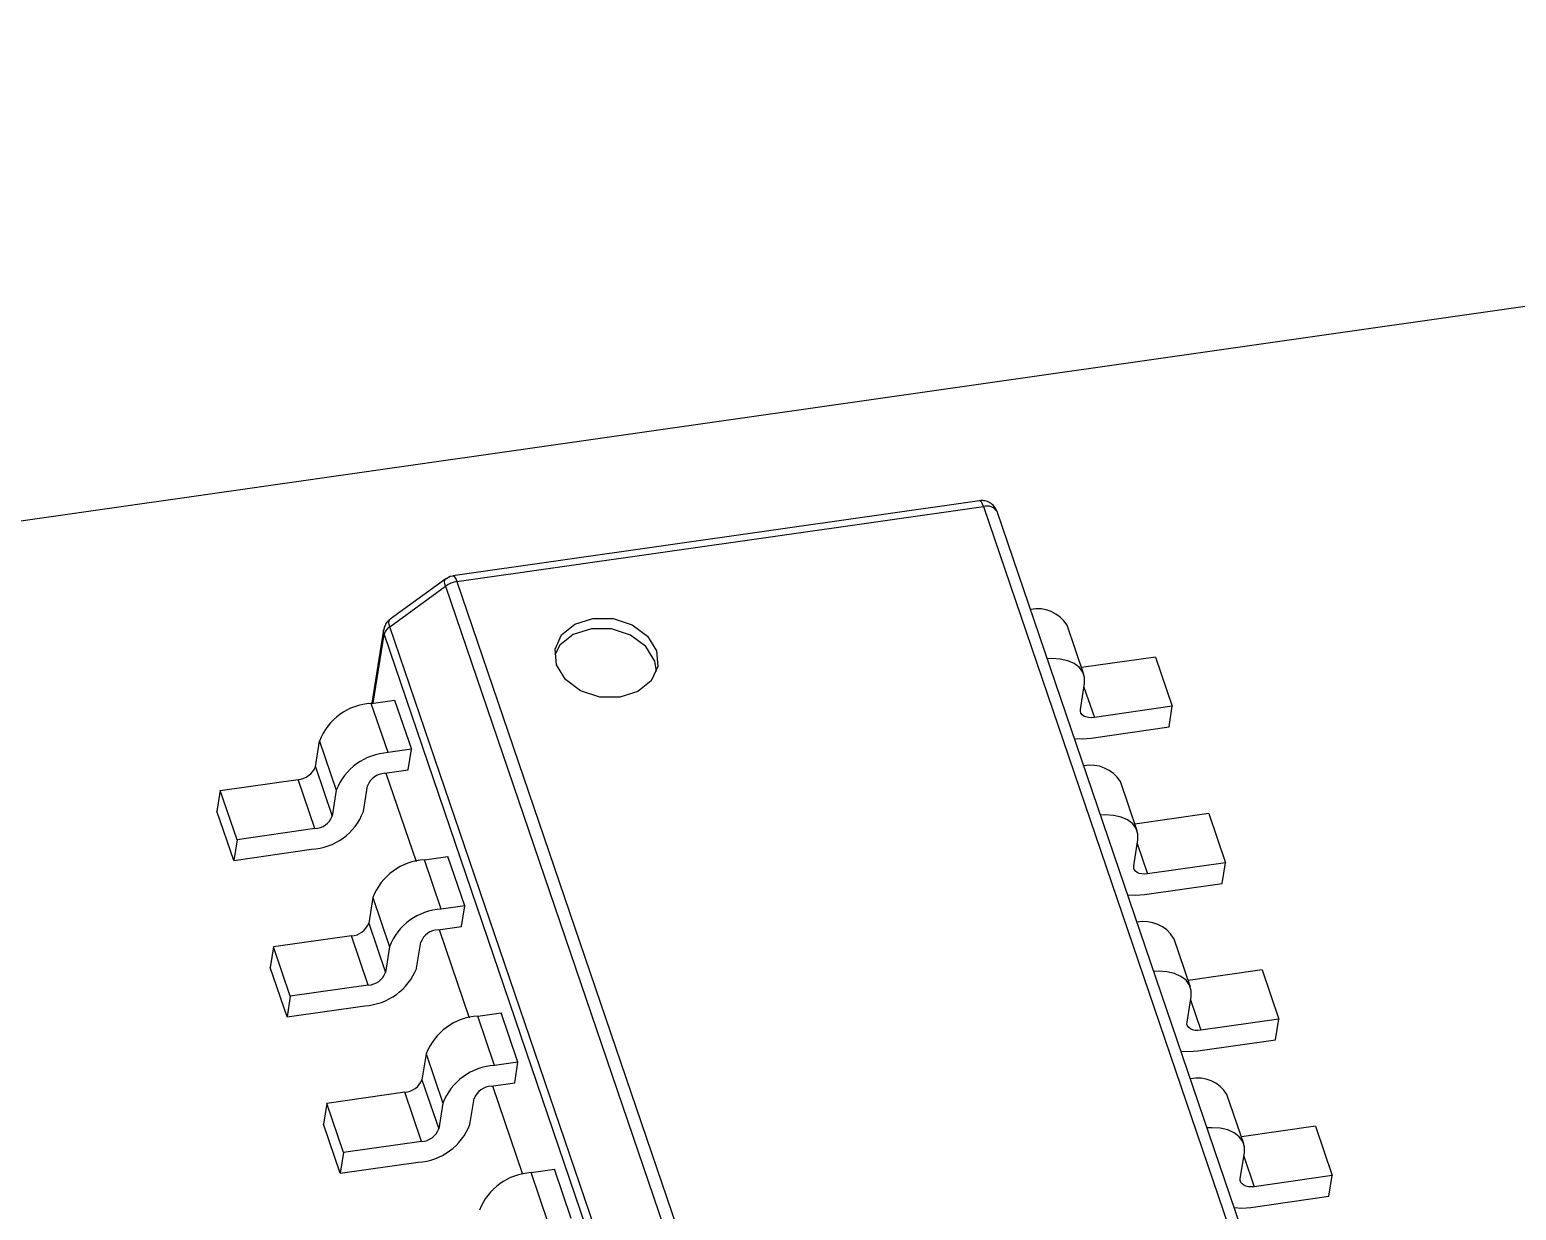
# Model space of a CAD drawing. Header units: millimetres. Extents: x 5 to 415, y 5 to 292.
# Drawn here: x 325.44 to 334.6, y 236.01 to 243.29 of the extents above; entities that cross this region are included whole.
import ezdxf

# ---------------------------------------------------------------- set-up
doc = ezdxf.new("R2010")
doc.units = ezdxf.units.MM

msp = doc.modelspace()

# ---------------------------------------------------------------- linework, layer by layer
at = {"color": 7, "linetype": 'Continuous', "lineweight": 25}
for p, q in [((310.0927, 238.0798), (346.5982, 243.2886)), ((331.2931, 240.3858), (328.0486, 239.9229)), ((328.0728, 239.8875), (331.3174, 240.3505)), ((331.3174, 240.3505), (333.5676, 233.7472)), ((333.6521, 233.7158), (331.4019, 240.3191)), ((328.0486, 239.9221), (328.0304, 239.9185)), ((327.6595, 239.6098), (328.0019, 239.8592)), ((328.0038, 239.9047), (327.6614, 239.6553)), ((328.0019, 239.8592), (330.2521, 233.2559)), ((328.0304, 239.9185), (328.0046, 239.9036)), ((328.0728, 239.8875), (330.323, 233.2842)), ((327.6215, 239.5902), (327.5493, 239.1379)), ((327.6242, 239.5607), (329.8743, 232.9575)), ((329.9097, 233.0065), (327.6595, 239.6098)), ((331.9365, 239.3152), (331.833, 239.6188)), ((332.3781, 239.4226), (331.922, 239.3575)), ((332.3781, 239.4226), (332.4815, 239.119)), ((331.9153, 239.1004), (331.9407, 239.2596)), ((327.5449, 239.1373), (327.689, 239.1578)), ((327.6484, 238.8337), (327.5449, 239.1373)), ((327.689, 239.1578), (327.7925, 238.8542)), ((332.4815, 239.119), (332.0012, 239.0505)), ((332.4612, 238.9917), (332.4815, 239.119)), ((331.9809, 238.9232), (332.4612, 238.9917)), ((327.2009, 238.7461), (327.2263, 238.9052)), ((327.2263, 238.9052), (327.3297, 238.6016)), ((327.7925, 238.8542), (327.6484, 238.8337)), ((327.7721, 238.7269), (327.7925, 238.8542)), ((327.2009, 238.7461), (327.3043, 238.4425)), ((326.6143, 238.6002), (327.0947, 238.6687)), ((327.1981, 238.3651), (327.0947, 238.6687)), ((327.628, 238.7064), (327.7721, 238.7269)), ((327.6355, 238.7074), (327.8211, 238.1628)), ((332.2649, 238.3513), (332.1615, 238.6549)), ((326.6143, 238.6002), (326.594, 238.4729)), ((326.7178, 238.2966), (326.6143, 238.6002)), ((327.3297, 238.6016), (327.3043, 238.4425)), ((327.4964, 238.4699), (327.5218, 238.629)), ((326.6975, 238.1693), (326.594, 238.4729)), ((332.7065, 238.4587), (332.2505, 238.3936)), ((332.7065, 238.4587), (332.81, 238.1551)), ((327.1981, 238.3651), (326.7178, 238.2966)), ((326.7178, 238.2966), (326.6975, 238.1693)), ((332.2438, 238.1365), (332.2692, 238.2956)), ((326.6975, 238.1693), (327.1778, 238.2378)), ((327.8734, 238.1733), (328.0175, 238.1939)), ((328.1209, 237.8903), (328.0175, 238.1939)), ((327.9768, 237.8697), (327.8734, 238.1733)), ((332.81, 238.1551), (332.3297, 238.0866)), ((332.7897, 238.0278), (332.81, 238.1551)), ((332.3094, 237.9593), (332.7897, 238.0278)), ((327.5547, 237.9413), (327.5293, 237.7821)), ((327.5547, 237.9413), (327.6582, 237.6377)), ((328.1209, 237.8903), (327.9768, 237.8697)), ((328.1006, 237.763), (328.1209, 237.8903)), ((327.5293, 237.7821), (327.6328, 237.4785)), ((327.9565, 237.7424), (328.1006, 237.763)), ((327.964, 237.7435), (328.1495, 237.1989)), ((326.9428, 237.6363), (326.9225, 237.5089)), ((327.4231, 237.7048), (326.9428, 237.6363)), ((327.0463, 237.3327), (326.9428, 237.6363)), ((327.5266, 237.4012), (327.4231, 237.7048)), ((327.6582, 237.6377), (327.6328, 237.4785)), ((327.8249, 237.506), (327.8503, 237.6651)), ((332.5934, 237.3873), (332.49, 237.6909)), ((327.026, 237.2054), (326.9225, 237.5089)), ((333.035, 237.4948), (332.579, 237.4297)), ((333.035, 237.4948), (333.1385, 237.1912)), ((327.5266, 237.4012), (327.0463, 237.3327)), ((327.0463, 237.3327), (327.026, 237.2054)), ((327.026, 237.2054), (327.5063, 237.2739)), ((332.5723, 237.1726), (332.5976, 237.3317)), ((328.2018, 237.2094), (328.3459, 237.23)), ((328.3053, 236.9058), (328.2018, 237.2094)), ((328.4494, 236.9264), (328.3459, 237.23)), ((333.1385, 237.1912), (332.6582, 237.1226)), ((333.1182, 237.0639), (333.1385, 237.1912)), ((332.6379, 236.9953), (333.1182, 237.0639)), ((327.8832, 236.9773), (327.8578, 236.8182)), ((327.8832, 236.9773), (327.9867, 236.6737)), ((328.4494, 236.9264), (328.3053, 236.9058)), ((328.4291, 236.7991), (328.4494, 236.9264)), ((327.8578, 236.8182), (327.9613, 236.5146)), ((327.7516, 236.7409), (327.2713, 236.6723)), ((327.8551, 236.4373), (327.7516, 236.7409)), ((328.285, 236.7785), (328.4291, 236.7991)), ((328.2924, 236.7796), (328.478, 236.235)), ((332.9219, 236.4234), (332.8184, 236.727)), ((327.2713, 236.6723), (327.251, 236.545)), ((327.3747, 236.3687), (327.2713, 236.6723)), ((327.9867, 236.6737), (327.9613, 236.5146)), ((328.1534, 236.542), (328.1788, 236.7012)), ((327.3544, 236.2414), (327.251, 236.545)), ((333.3635, 236.5308), (332.9075, 236.4658)), ((333.3635, 236.5308), (333.4669, 236.2272)), ((327.3747, 236.3687), (327.3544, 236.2414)), ((327.8551, 236.4373), (327.3747, 236.3687)), ((332.9007, 236.2086), (332.9261, 236.3678)), ((327.3544, 236.2414), (327.8347, 236.31)), ((328.5303, 236.2455), (328.6744, 236.2661)), ((328.7779, 235.9625), (328.6744, 236.2661)), ((328.6338, 235.9419), (328.5303, 236.2455)), ((333.4669, 236.2272), (332.9866, 236.1587)), ((333.4466, 236.0999), (333.4669, 236.2272)), ((332.9663, 236.0314), (333.4466, 236.0999))]:
    msp.add_line(p, q, dxfattribs=at)
at = {"color": 8, "linetype": 'Continuous', "lineweight": 25}
for p, q in [((327.5569, 239.139), (327.6242, 239.5607)), ((331.9373, 239.2381), (332.0012, 239.0505)), ((332.2657, 238.2742), (332.3297, 238.0866)), ((332.5942, 237.3103), (332.6582, 237.1226)), ((332.9227, 236.3463), (332.9866, 236.1587))]:
    msp.add_line(p, q, dxfattribs=at)
at = {"color": 8, "linetype": 'Continuous', "lineweight": 25, "flags": 128}
for points in [[(331.3174, 240.3505), (331.3122, 240.3641), (331.3068, 240.3747), (331.3013, 240.3819), (331.2962, 240.3855), (331.2931, 240.3858)], [(328.0486, 239.9229), (328.0516, 239.9225), (328.0568, 239.919), (328.0622, 239.9117), (328.0676, 239.9011), (328.0728, 239.8875)], [(328.0019, 239.8592), (327.9981, 239.8733), (327.9967, 239.8855), (327.9978, 239.8954), (328.0014, 239.9025), (328.0038, 239.9047)], [(327.6595, 239.6098), (327.6556, 239.6239), (327.6542, 239.6361), (327.6554, 239.646), (327.659, 239.6531), (327.6614, 239.6553)], [(327.6242, 239.5607), (327.621, 239.5758), (327.6214, 239.5898)]]:
    msp.add_lwpolyline(points, dxfattribs=at)
at = {"color": 7, "linetype": 'Continuous', "lineweight": 25, "flags": 128}
for points in [[(329.0774, 239.1747), (328.9533, 239.1764), (328.8355, 239.2149), (328.7418, 239.2842), (328.6867, 239.374), (328.6784, 239.4704), (328.7182, 239.5588), (328.8001, 239.6258), (328.9116, 239.6611), (329.0358, 239.6594), (329.1536, 239.621), (329.2472, 239.5516), (329.3024, 239.4618), (329.3107, 239.3654), (329.2708, 239.277), (329.1889, 239.21), (329.0774, 239.1747)], [(329.3032, 239.336), (329.2922, 239.3982), (329.2371, 239.4879), (329.1434, 239.5573), (329.0256, 239.5958), (328.9015, 239.5975), (328.79, 239.5622), (328.7081, 239.4952), (328.6757, 239.4361)], [(331.9407, 239.2596), (331.9411, 239.296), (331.9304, 239.3295), (331.909, 239.3587), (331.8778, 239.3825), (331.8379, 239.4), (331.7909, 239.4106), (331.7386, 239.4137), (331.7109, 239.4125)], [(332.0012, 239.0505), (331.9827, 239.049), (331.9652, 239.0501), (331.9496, 239.0536), (331.9363, 239.0594), (331.9259, 239.0674), (331.9187, 239.0771), (331.9152, 239.0883), (331.9153, 239.1004)], [(331.8782, 238.9213), (331.9253, 238.9188), (331.9809, 238.9232)], [(332.2692, 238.2956), (332.2696, 238.3321), (332.2589, 238.3656), (332.2375, 238.3948), (332.2063, 238.4186), (332.1664, 238.4361), (332.1194, 238.4467), (332.0671, 238.4498), (332.0393, 238.4485)], [(332.3297, 238.0866), (332.3111, 238.0851), (332.2937, 238.0862), (332.278, 238.0897), (332.2647, 238.0955), (332.2543, 238.1034), (332.2472, 238.1132), (332.2436, 238.1243), (332.2438, 238.1365)], [(332.2067, 237.9574), (332.2537, 237.9549), (332.3094, 237.9593)], [(332.5976, 237.3317), (332.598, 237.3682), (332.5874, 237.4016), (332.566, 237.4309), (332.5348, 237.4547), (332.4949, 237.4722), (332.4479, 237.4827), (332.3956, 237.4859), (332.3678, 237.4846)], [(332.6582, 237.1226), (332.6396, 237.1212), (332.6222, 237.1222), (332.6065, 237.1257), (332.5932, 237.1316), (332.5828, 237.1395), (332.5757, 237.1493), (332.5721, 237.1604), (332.5723, 237.1726)], [(332.5352, 236.9934), (332.5822, 236.991), (332.6379, 236.9953)], [(332.9261, 236.3678), (332.9265, 236.4042), (332.9158, 236.4377), (332.8945, 236.4669), (332.8632, 236.4907), (332.8234, 236.5083), (332.7764, 236.5188), (332.724, 236.522), (332.6963, 236.5207)], [(332.9866, 236.1587), (332.9681, 236.1573), (332.9506, 236.1583), (332.935, 236.1618), (332.9217, 236.1677), (332.9113, 236.1756), (332.9042, 236.1853), (332.9006, 236.1965), (332.9007, 236.2086)], [(332.8637, 236.0295), (332.9107, 236.027), (332.9663, 236.0314)]]:
    msp.add_lwpolyline(points, dxfattribs=at)
at = {"color": 8, "linetype": 'Continuous', "lineweight": 25}
msp.add_arc((331.3389, 240.2788), 0.0748, 32.58238, 106.65425, dxfattribs=at)
at = {"color": 7, "linetype": 'Continuous', "lineweight": 25}
for centre, radius, start, end in [((328.0956, 239.7277), 0.1614, 98.10501, 125.46317), ((331.6504, 239.5055), 0.2149, 31.81356, 101.53483), ((327.7032, 239.5411), 0.0814, 122.44904, 166.01236), ((327.5655, 238.7742), 0.3637, 93.24953, 158.88227), ((327.669, 238.4706), 0.3637, 93.24953, 158.88227), ((327.0878, 238.7897), 0.1212, 273.24953, 338.88227), ((331.9789, 238.5416), 0.2149, 31.81356, 101.53483), ((327.6349, 238.5853), 0.1212, 93.24953, 158.88227), ((327.1572, 238.6009), 0.3637, 273.24953, 338.88227), ((327.1912, 238.4861), 0.1212, 273.24953, 338.88227), ((327.894, 237.8102), 0.3637, 93.24953, 158.88227), ((327.9974, 237.5066), 0.3637, 93.24953, 158.88227), ((327.4163, 237.8258), 0.1212, 273.24953, 338.88227), ((327.9634, 237.6214), 0.1212, 93.24953, 158.88227), ((332.3073, 237.5776), 0.2149, 31.81356, 101.53483), ((327.4857, 237.637), 0.3637, 273.24953, 338.88227), ((327.5197, 237.5222), 0.1212, 273.24953, 338.88227), ((328.2225, 236.8463), 0.3637, 93.24953, 158.88227), ((328.3259, 236.5427), 0.3637, 93.24953, 158.88227), ((327.7447, 236.8619), 0.1212, 273.24953, 338.88227), ((332.6358, 236.6137), 0.2149, 31.81356, 101.53483), ((328.2919, 236.6575), 0.1212, 93.24953, 158.88227), ((327.8141, 236.6731), 0.3637, 273.24953, 338.88227), ((327.8482, 236.5583), 0.1212, 273.24953, 338.88227), ((328.5509, 235.8824), 0.3637, 93.24953, 158.88227)]:
    msp.add_arc(centre, radius, start, end, dxfattribs=at)
for points, knots in [([(331.4014, 240.3193), (331.3966, 240.3301), (331.3868, 240.3519), (331.3589, 240.3749), (331.329, 240.3856), (331.3064, 240.3881), (331.2957, 240.3857), (331.2932, 240.3851)], [0, 0, 0, 0, 0.255907, 0.514736, 0.762465, 0.943819, 1, 1, 1, 1]), ([(327.6622, 239.6542), (327.6594, 239.6527), (327.6514, 239.6486), (327.6393, 239.6338), (327.6263, 239.6142), (327.6237, 239.597), (327.6226, 239.5897)], [0, 0, 0, 0, 0.117008, 0.342082, 0.719287, 1, 1, 1, 1])]:
    msp.add_open_spline(points, degree=3, knots=knots, dxfattribs=at)

doc.saveas('drawing.dxf')
